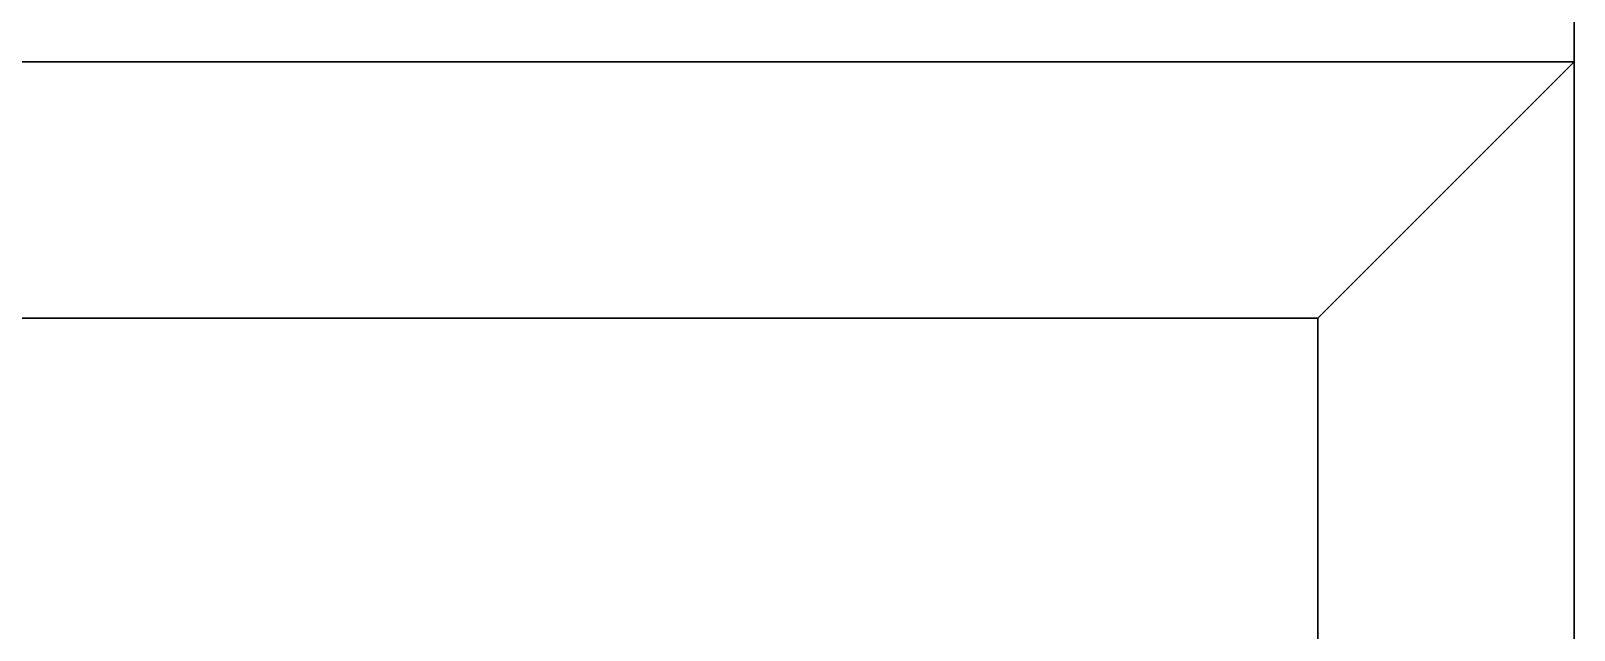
# Model space of a CAD drawing. Header units: millimetres. Extents: x 0 to 53000, y -591 to 24400.
# Drawn here: x 36678 to 36919, y 2770.2 to 2863.7 of the extents above; entities that cross this region are included whole.
import ezdxf

# ---------------------------------------------------------------- set-up
doc = ezdxf.new("R2010")
doc.units = ezdxf.units.MM
doc.layers.add('КК перф 40х60', color=6, linetype='Continuous', lineweight=30)
doc.layers.add('Основная', color=7, linetype='Continuous', lineweight=30)

msp = doc.modelspace()

# ---------------------------------------------------------------- linework, layer by layer
at = {"layer": 'КК перф 40х60'}
for p, q in [((36369, 2858.85871), (36919, 2858.85871)), ((36879, 2818.85871), (36919, 2858.85871)), ((36919, 2858.85871), (36919, 2368.85871)), ((36409, 2818.85871), (36879, 2818.85871)), ((36879, 2818.85871), (36879, 2408.85871))]:
    msp.add_line(p, q, dxfattribs=at)
at = {"layer": 'Основная'}
msp.add_line((36919, 3088.85871), (36919, 2338.85871), dxfattribs=at)

doc.saveas('drawing.dxf')
